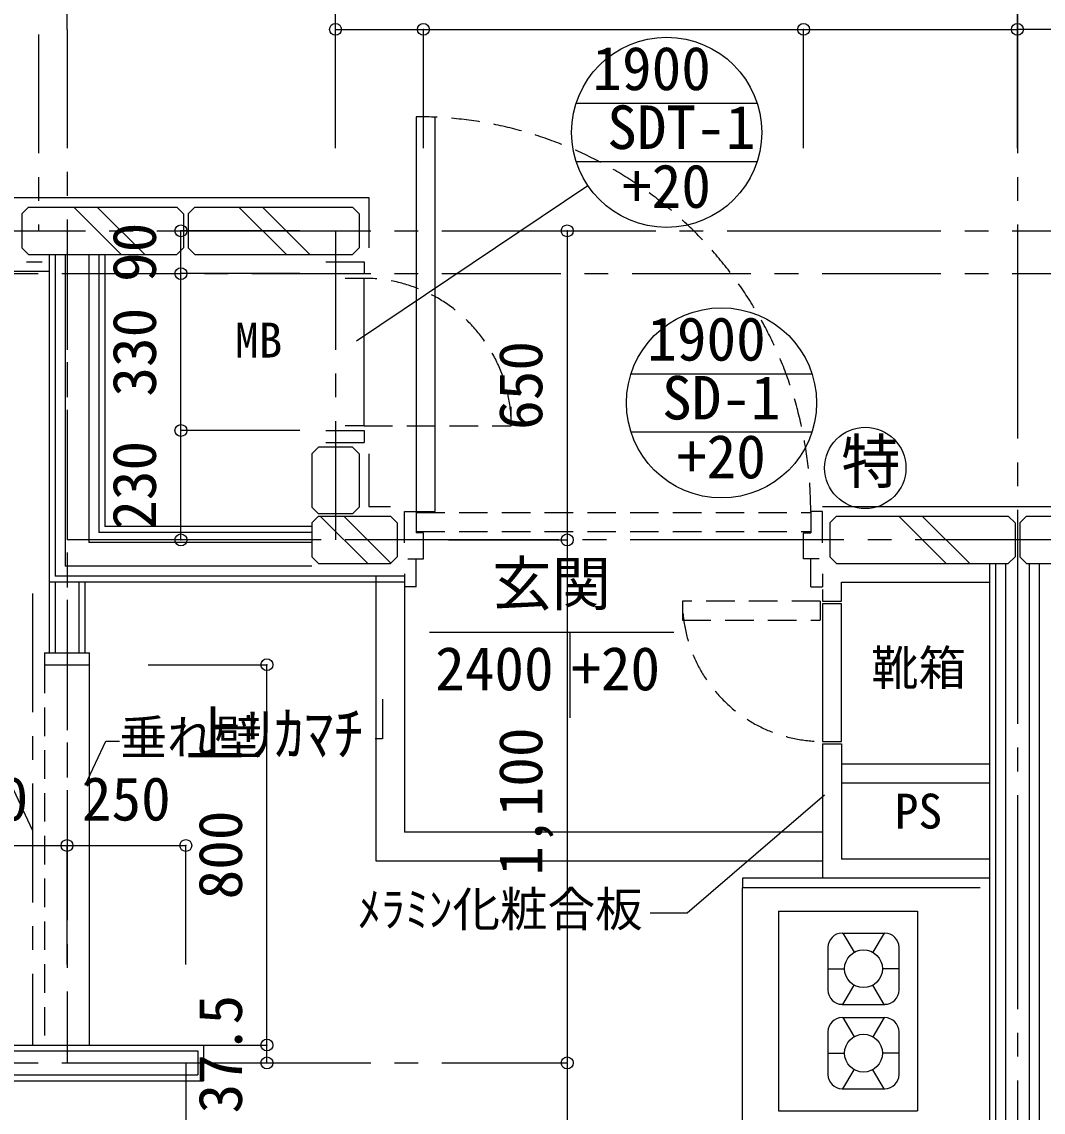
# Model space of a CAD drawing. Units: millimetres, scale not verified. Extents: x -9990 to 10135, y -7026 to 7050.
# Drawn here: x -4851 to -2701, y 3537 to 5830 of the extents above; entities that cross this region are included whole.
import ezdxf
from ezdxf.enums import TextEntityAlignment as Align

# ---------------------------------------------------------------- set-up
doc = ezdxf.new("R2010")
doc.units = ezdxf.units.MM
doc.header["$LTSCALE"] = 50
doc.header["$PDMODE"] = 32
doc.header["$PDSIZE"] = 25
for name, pattern in [('CHAIN1', [8, 5, -1, 1, -1]), ('CHAIN2', [12, 9, -1, 1, -1]), ('DASHED1', [1.8, 1.2, -0.6])]:
    doc.linetypes.add(name, pattern=pattern)
for name, color, linetype in [('1-0', 4, 'Continuous'), ('1-1', 6, 'Continuous'), ('1-2', 7, 'Continuous'), ('1-3', 2, 'Continuous'), ('1-4', 4, 'Continuous'), ('1-6', 6, 'Continuous')]:
    doc.layers.add(name, color=color, linetype=linetype)
doc.styles.add('ＭＳ ゴシック', font='')
doc.styles.get('ＭＳ ゴシック').set_extended_font_data('MS Gothic')

msp = doc.modelspace()

# ---------------------------------------------------------------- linework, layer by layer
at = {"layer": '1-0', "color": 6, "linetype": 'CHAIN2'}
for p, q in [((-2755.74, 6603.77), (-2755.74, -3554.93)), ((-9966.72, 5390.68), (-838.92, 5390.68))]:
    msp.add_line(p, q, dxfattribs=at)
at = {"layer": '1-1', "linetype": 'CHAIN1'}
for p, q in [((-4815.74, 6603.77), (-4815.74, 5390.68)), ((-4755.74, 5814.44), (-4755.74, 4118.09)), ((-9966.72, 5300.68), (-838.92, 5300.68)), ((-9966.72, 3640.68), (-3953.17, 3640.68)), ((-4505.74, 3640.68), (-4505.74, 2518.16))]:
    msp.add_line(p, q, dxfattribs=at)
at = {"layer": '1-1', "color": 4}
for p, q in [((-4755.74, 5814.44), (-4755.74, 6064.44)), ((-4190.74, 5814.44), (-4005.74, 5814.44)), ((-4190.74, 5564.44), (-4190.74, 5814.44)), ((-2755.74, 5564.44), (-2755.74, 5814.44)), ((-2755.73, 5564.44), (-2755.73, 5814.44))]:
    msp.add_line(p, q, dxfattribs=at)
at = {"layer": '1-1', "color": 7}
for p, q in [((-4020.74, 5630.69), (-4020.74, 4755.68)), ((-3980.74, 4800.68), (-3980.74, 5630.69)), ((-4005.74, 4755.68), (-4020.74, 4755.68)), ((-4005.74, 4700.68), (-4005.74, 4755.68)), ((-3205.74, 4755.68), (-3190.74, 4755.68)), ((-3205.74, 4700.68), (-3205.74, 4755.68)), ((-4038.64, 4700.68), (-4005.74, 4700.68)), ((-4020.74, 4641.85), (-4020.74, 4700.68)), ((-3172.85, 4700.68), (-3205.74, 4700.68)), ((-3190.74, 4641.85), (-3190.74, 4700.68)), ((-4045.74, 4669.51), (-4045.74, 4641.85)), ((-3165.74, 4669.51), (-3165.74, 4641.85)), ((-4020.74, 4641.85), (-4045.74, 4641.85)), ((-3190.74, 4641.85), (-3165.74, 4641.85))]:
    msp.add_line(p, q, dxfattribs=at)
at = {"layer": '1-1', "color": 2, "linetype": 'DASHED1'}
for p, q in [((-4020.74, 4798.18), (-4020.74, 4758.19)), ((-4020.74, 4758.19), (-3190.74, 4758.19))]:
    msp.add_line(p, q, dxfattribs=at)
at = {"layer": '1-1'}
for p, q in [((-3992.92, 4546.74), (-3479.09, 4546.74)), ((-3697.84, 4546.74), (-3697.84, 4366.41))]:
    msp.add_line(p, q, dxfattribs=at)
at = {"layer": '1-1', "color": 4}
for points in [[(-4190.74, 5814.44), (-4190.74, 6064.44), (-2755.73, 6064.44)], [(-2755.73, 5814.44), (-2755.73, 6064.44), (-1320.73, 6064.44)], [(-4005.74, 5564.44), (-4005.74, 5814.44), (-3205.74, 5814.44)], [(-3205.74, 5564.44), (-3205.74, 5814.44), (-2755.73, 5814.44)], [(-2305.73, 5564.44), (-2305.73, 5814.44), (-2755.74, 5814.44)]]:
    msp.add_lwpolyline(points, dxfattribs=at)
at = {"layer": '1-1', "color": 7}
for points in [[(-4045.74, 4734.13), (-4045.74, 4800.68), (-3980.74, 4800.68)], [(-3165.74, 4734.13), (-3165.74, 4800.68), (-3190.74, 4800.68), (-3190.74, 4755.68)]]:
    msp.add_lwpolyline(points, dxfattribs=at)
at = {"layer": '1-1', "color": 2, "linetype": 'DASHED1'}
msp.add_lwpolyline([(-4020.74, 4798.18), (-3190.74, 4798.18), (-3190.74, 4758.19)], dxfattribs=at)
at = {"layer": '1-1', "linetype": 'DASHED1'}
for centre, radius, start, end in [((-4020.74, 4800.68), 830, 0, 90), ((-3165.74, 4611.85), 295, 184.96089, 270)]:
    msp.add_arc(centre, radius, start, end, dxfattribs=at)
at = {"layer": '1-1', "color": 4}
for p in [(-4190.74, 5814.44), (-4005.74, 5814.44), (-3205.74, 5814.44), (-2755.74, 5814.44), (-2755.73, 5814.44)]:
    msp.add_point(p, dxfattribs=at)
at = {"layer": '1-2', "color": 2}
for p, q in [((-3684.3, 5659.13), (-3303.56, 5659.13)), ((-3684.3, 5536.51), (-3303.56, 5536.51)), ((-3568.84, 5090.21), (-3188.1, 5090.21)), ((-3568.84, 4967.59), (-3188.1, 4967.59)), ((-3165.74, 4810.68), (-2345.73, 4810.68))]:
    msp.add_line(p, q, dxfattribs=at)
at = {"layer": '1-2', "color": 6}
for p, q in [((-4146.21, 5159.19), (-3659.89, 5486.22)), ((-4828.24, 4130.06), (-4915.06, 4314.57)), ((-4717.37, 4224.78), (-4673.96, 4317.04)), ((-4673.96, 4317.04), (-4645.03, 4317.04)), ((-3161.67, 4203.58), (-3450.69, 3955.23)), ((-3450.69, 3955.23), (-3528.32, 3955.23))]:
    msp.add_line(p, q, dxfattribs=at)
at = {"layer": '1-2'}
for p, q in [((-4850.75, 5426.54), (-4836.61, 5440.69)), ((-4836.61, 5440.69), (-4524.89, 5440.69)), ((-4510.75, 5426.54), (-4524.89, 5440.69)), ((-4500.75, 5426.54), (-4486.61, 5440.69)), ((-4486.61, 5440.69), (-4154.88, 5440.69)), ((-4140.74, 5426.54), (-4154.88, 5440.69)), ((-4850.75, 5426.54), (-4850.75, 5354.83)), ((-4510.75, 5426.54), (-4510.75, 5354.83)), ((-4500.75, 5426.54), (-4500.75, 5354.83)), ((-4140.74, 5426.54), (-4140.74, 5354.83)), ((-4836.61, 5340.68), (-4850.75, 5354.83)), ((-4510.75, 5354.83), (-4524.89, 5340.68)), ((-4500.75, 5354.83), (-4486.61, 5340.68)), ((-4154.88, 5340.68), (-4140.74, 5354.83)), ((-4836.61, 5340.68), (-4524.89, 5340.68)), ((-4486.61, 5340.68), (-4154.88, 5340.68)), ((-4210.74, 5325.68), (-4130.74, 5325.68)), ((-4130.74, 5325.68), (-4130.74, 5300.68)), ((-4210.74, 5300.68), (-4130.74, 5300.68)), ((-4130.74, 5290.69), (-4170.74, 5290.69)), ((-4130.74, 4980.69), (-4130.74, 5290.69)), ((-4130.74, 4980.69), (-4170.74, 4980.69)), ((-4210.74, 4970.69), (-4130.74, 4970.69)), ((-4130.74, 4970.69), (-4130.74, 4945.69)), ((-4240.74, 4921.54), (-4226.6, 4935.69)), ((-4154.88, 4935.69), (-4226.6, 4935.69)), ((-4210.74, 4945.69), (-4130.74, 4945.69)), ((-4240.74, 4921.54), (-4240.74, 4809.83)), ((-4240.74, 4809.83), (-4226.6, 4795.68)), ((-4154.88, 4795.68), (-4226.6, 4795.68)), ((-4154.88, 4795.68), (-4140.74, 4809.83)), ((-4240.74, 4776.54), (-4226.6, 4790.69)), ((-4240.74, 4776.54), (-4240.74, 4704.83)), ((-4226.6, 4790.69), (-4074.88, 4790.69)), ((-4060.74, 4776.54), (-4074.88, 4790.69)), ((-4060.74, 4776.54), (-4060.74, 4704.83)), ((-3150.74, 4776.54), (-3136.6, 4790.69)), ((-3150.74, 4776.54), (-3150.74, 4704.83)), ((-3136.6, 4790.69), (-2774.88, 4790.69)), ((-2760.74, 4776.54), (-2774.88, 4790.69)), ((-2760.74, 4776.54), (-2760.74, 4704.83)), ((-2750.74, 4776.54), (-2736.6, 4790.69)), ((-2750.74, 4776.54), (-2750.74, 4704.83)), ((-2736.6, 4790.69), (-2374.87, 4790.69)), ((-4226.6, 4690.68), (-4240.74, 4704.83)), ((-4060.74, 4704.83), (-4074.88, 4690.68)), ((-3136.6, 4690.68), (-3150.74, 4704.83)), ((-2774.88, 4690.68), (-2760.74, 4704.83)), ((-2736.6, 4690.68), (-2750.74, 4704.83)), ((-4226.6, 4690.68), (-4074.88, 4690.68)), ((-3136.6, 4690.68), (-2774.88, 4690.68)), ((-2736.6, 4690.68), (-2374.87, 4690.68))]:
    msp.add_line(p, q, dxfattribs=at)
at = {"layer": '1-2', "color": 4}
for p, q in [((-4641.58, 5340.68), (-4741.58, 5440.69)), ((-4592.09, 5340.68), (-4692.08, 5440.69)), ((-4294.21, 5340.68), (-4394.21, 5440.69)), ((-4244.72, 5340.68), (-4344.71, 5440.69)), ((-4123.01, 4690.68), (-4223.01, 4790.69)), ((-4073.51, 4690.68), (-4173.51, 4790.69)), ((-2905.49, 4690.68), (-3005.49, 4790.69)), ((-2855.99, 4690.68), (-2955.99, 4790.69)), ((-4585.07, 4478.18), (-4335.07, 4478.18)), ((-4505.74, 3847.91), (-4505.74, 4097.91)), ((-4335.07, 3640.68), (-4335.07, 3678.18)), ((-4585.07, 3640.68), (-4335.07, 3640.68))]:
    msp.add_line(p, q, dxfattribs=at)
at = {"layer": '1-2', "color": 2, "linetype": 'DASHED1'}
msp.add_line((-7540.73, 5325.68), (-4808.24, 5325.68), dxfattribs=at)
at = {"layer": '1-2', "color": 2, "linetype": 'CHAIN1'}
msp.add_line((-4828.24, 4628.18), (-4828.24, 3678.18), dxfattribs=at)
at = {"layer": '1-2', "color": 2}
for points in [[(-7836.61, 5460.68), (-4120.74, 5460.68), (-4120.74, 5354.83)], [(-4120.74, 4921.54), (-4120.74, 4810.68), (-4074.88, 4810.68)]]:
    msp.add_lwpolyline(points, dxfattribs=at)
at = {"layer": '1-2', "linetype": 'DASHED1'}
msp.add_lwpolyline([(-4130.74, 4980.69), (-3820.9, 4980.69), (-3820.9, 5020.69)], dxfattribs=at)
at = {"layer": '1-2'}
msp.add_lwpolyline([(-4154.88, 4935.69), (-4140.74, 4921.54), (-4140.74, 4809.83)], dxfattribs=at)
at = {"layer": '1-2', "color": 4}
for points in [[(-4585.07, 3678.18), (-4335.07, 3678.18), (-4335.07, 4478.18)], [(-5105.74, 3847.91), (-5105.74, 4097.91), (-4755.74, 4097.91)], [(-4755.74, 3847.91), (-4755.74, 4097.91), (-4505.74, 4097.91)]]:
    msp.add_lwpolyline(points, dxfattribs=at)
at = {"layer": '1-2', "color": 6}
msp.add_lwpolyline([(-4091.56, 4405.73), (-4091.56, 4322.31), (-4107.08, 4322.31)], dxfattribs=at)
at = {"layer": '1-2', "color": 2}
for centre in [(-3493.93, 5597.82), (-3378.47, 5028.9)]:
    msp.add_circle(centre, 200, dxfattribs=at)
at = {"layer": '1-2', "color": 6, "linetype": 'DASHED1'}
msp.add_arc((-4130.74, 4980.69), 310, 1.80244, 90, dxfattribs=at)
at = {"layer": '1-2', "color": 4}
for p in [(-4335.07, 4478.18), (-4755.74, 4097.91), (-4505.74, 4097.91), (-4335.07, 3678.18), (-4335.07, 3640.68)]:
    msp.add_point(p, dxfattribs=at)
at = {"layer": '1-3', "color": 4}
for p, q in [((-3953.17, 5390.68), (-3703.17, 5390.68)), ((-3703.17, 5390.68), (-3703.17, 4740.69))]:
    msp.add_line(p, q, dxfattribs=at)
at = {"layer": '1-3'}
for p, q in [((-4793.24, 5340.68), (-4793.24, 4503.18)), ((-4780.74, 5340.68), (-4780.74, 4664.35)), ((-4688.74, 5340.68), (-4688.74, 4756.35)), ((-4676.24, 5340.68), (-4676.24, 4768.85)), ((-6918.24, 5305.68), (-4793.24, 5305.68)), ((-4240.74, 4756.35), (-4688.74, 4756.35)), ((-4240.74, 4768.85), (-4676.24, 4768.85)), ((-2814.24, 4690.68), (-2814.24, 2778.18)), ((-2801.74, 4690.68), (-2801.74, 2765.68)), ((-2709.74, 4690.68), (-2709.74, 2673.68)), ((-4045.74, 4664.35), (-4780.74, 4664.35)), ((-4045.74, 4651.85), (-4793.24, 4651.85)), ((-4718.24, 4651.85), (-4718.24, 4503.18)), ((-3165.74, 4636.2), (-3165.74, 4611.85)), ((-3125.74, 4651.85), (-2814.24, 4651.85)), ((-3125.74, 4611.85), (-3125.74, 4651.85)), ((-3165.74, 4611.85), (-3125.74, 4611.85)), ((-3165.74, 4606.85), (-3125.74, 4606.85)), ((-3165.74, 4606.85), (-3165.74, 4316.85)), ((-3125.74, 4316.85), (-3125.74, 4606.85)), ((-4803.24, 4503.18), (-4803.24, 4478.18)), ((-4803.24, 4503.18), (-4708.24, 4503.18)), ((-4708.24, 4478.18), (-4708.24, 4503.18)), ((-4803.24, 4478.18), (-4708.24, 4478.18)), ((-3165.74, 4316.85), (-3125.74, 4316.85)), ((-3165.74, 4311.85), (-3125.74, 4311.85)), ((-3165.74, 4311.85), (-3165.74, 4028.86)), ((-3125.74, 4311.85), (-3125.74, 4068.86)), ((-2814.24, 4268.86), (-3125.74, 4268.86)), ((-2814.24, 4228.86), (-3125.74, 4228.86)), ((-2814.24, 4068.86), (-3125.74, 4068.86)), ((-2814.24, 4028.86), (-3165.74, 4028.86)), ((-5065.74, 3678.18), (-4468.24, 3678.18)), ((-4468.24, 3678.18), (-4468.24, 3603.18)), ((-4968.24, 3603.18), (-4468.24, 3603.18))]:
    msp.add_line(p, q, dxfattribs=at)
at = {"layer": '1-3', "color": 3}
for p, q in [((-4759.74, 5340.68), (-4759.74, 4685.35)), ((-4709.74, 5340.68), (-4709.74, 4735.35)), ((-4240.74, 4735.35), (-4709.74, 4735.35)), ((-4240.74, 4685.35), (-4759.74, 4685.35)), ((-2780.74, 4690.68), (-2780.74, 2744.68)), ((-2730.74, 4690.68), (-2730.74, 2694.68)), ((-4780.74, 4651.85), (-4780.74, 4503.18)), ((-4730.74, 4651.85), (-4730.74, 4503.18)), ((-5065.74, 3665.68), (-4480.74, 3665.68)), ((-4480.74, 3665.68), (-4480.74, 3615.68)), ((-4980.74, 3615.68), (-4480.74, 3615.68))]:
    msp.add_line(p, q, dxfattribs=at)
at = {"layer": '1-3', "color": 5}
for p, q in [((-4105.74, 4665.68), (-4105.74, 4065.68)), ((-4045.74, 4665.68), (-4045.74, 4125.68)), ((-3165.74, 4125.68), (-4045.74, 4125.68)), ((-4105.74, 4065.68), (-3165.74, 4065.68))]:
    msp.add_line(p, q, dxfattribs=at)
at = {"layer": '1-3', "linetype": 'DASHED1'}
for p, q in [((-3460.74, 4611.85), (-3460.74, 4571.85)), ((-3170.74, 4611.85), (-3460.74, 4611.85)), ((-3170.74, 4611.85), (-3170.74, 4571.85)), ((-3460.74, 4571.85), (-3170.74, 4571.85))]:
    msp.add_line(p, q, dxfattribs=at)
at = {"layer": '1-3', "color": 6, "linetype": 'DASHED1'}
msp.add_line((-4803.24, 4478.18), (-4803.24, 3678.18), dxfattribs=at)
at = {"layer": '1-3', "color": 6}
msp.add_line((-4708.24, 3678.18), (-4708.24, 4478.18), dxfattribs=at)
at = {"layer": '1-3', "color": 4}
for points in [[(-3953.17, 4740.69), (-3703.17, 4740.69), (-3703.17, 3640.68)], [(-3953.17, 3640.68), (-3703.17, 3640.68), (-3703.17, 2740.68)]]:
    msp.add_lwpolyline(points, dxfattribs=at)
for p in [(-3703.17, 5390.68), (-3703.17, 4740.69), (-3703.17, 3640.68)]:
    msp.add_point(p, dxfattribs=at)
at = {"layer": '1-4', "color": 6, "linetype": 'CHAIN1'}
for p, q in [((-4755.74, 5390.68), (-4755.74, 3640.68)), ((-4190.74, 5390.68), (-4190.74, 4740.68))]:
    msp.add_line(p, q, dxfattribs=at)
at = {"layer": '1-4'}
for p, q in [((-4266.09, 5390.68), (-4516.09, 5390.68)), ((-4516.09, 4740.68), (-4516.09, 4970.69)), ((-4266.09, 4740.68), (-4516.09, 4740.68))]:
    msp.add_line(p, q, dxfattribs=at)
at = {"layer": '1-4', "color": 6, "linetype": 'CHAIN2'}
msp.add_line((-1320.73, 4740.68), (-4755.74, 4740.68), dxfattribs=at)
at = {"layer": '1-4'}
for points in [[(-4266.09, 5300.68), (-4516.09, 5300.68), (-4516.09, 5390.68)], [(-4266.09, 4970.69), (-4516.09, 4970.69), (-4516.09, 5300.68)]]:
    msp.add_lwpolyline(points, dxfattribs=at)
at = {"layer": '1-4', "color": 2}
msp.add_circle((-3075.89, 4892.04), 85.48, dxfattribs=at)
at = {"layer": '1-4'}
for p in [(-4516.09, 5390.68), (-4516.09, 5300.68), (-4516.09, 4970.69), (-4516.09, 4740.68)]:
    msp.add_point(p, dxfattribs=at)
at = {"layer": '1-6', "color": 3}
for p, q in [((-3334.24, 4028.86), (-3334.24, 4008.87)), ((-2834.24, 4028.86), (-3334.24, 4028.86)), ((-2834.24, 4008.87), (-3334.24, 4008.87))]:
    msp.add_line(p, q, dxfattribs=at)
at = {"layer": '1-6'}
for p, q in [((-3334.24, 2848.86), (-3334.24, 4008.87)), ((-3258.23, 3959.87), (-2966.23, 3959.87)), ((-2966.23, 3959.87), (-2966.23, 3539.86)), ((-3124.5, 3913.78), (-3034.85, 3913.78)), ((-3122.93, 3913.78), (-3099.57, 3873.37)), ((-3036.43, 3913.78), (-3059.78, 3873.37)), ((-3154.81, 3883.47), (-3154.81, 3793.82)), ((-3004.86, 3793.82), (-3004.86, 3883.47)), ((-3154.81, 3838.65), (-3119.77, 3838.65)), ((-3004.86, 3838.65), (-3039.59, 3838.65)), ((-3122.93, 3763.52), (-3099.57, 3803.92)), ((-3036.43, 3763.52), (-3059.78, 3803.92)), ((-3124.5, 3763.52), (-3034.85, 3763.52)), ((-3124.5, 3736.21), (-3034.85, 3736.21)), ((-3122.93, 3736.21), (-3099.57, 3695.8)), ((-3036.43, 3736.21), (-3059.78, 3695.8)), ((-3154.81, 3705.9), (-3154.81, 3616.26)), ((-3004.86, 3616.26), (-3004.86, 3705.9)), ((-3154.81, 3661.08), (-3119.77, 3661.08)), ((-3004.86, 3661.08), (-3039.59, 3661.08)), ((-3122.93, 3585.95), (-3099.57, 3626.36)), ((-3036.43, 3585.95), (-3059.78, 3626.36)), ((-3124.5, 3585.95), (-3034.85, 3585.95))]:
    msp.add_line(p, q, dxfattribs=at)
msp.add_lwpolyline([(-3258.23, 3959.87), (-3258.23, 3539.86), (-2966.23, 3539.86)], dxfattribs=at)
for centre in [(-3079.68, 3838.65), (-3079.68, 3661.08)]:
    msp.add_circle(centre, 39.77, dxfattribs=at)
for centre, start, end in [((-3124.5, 3883.47), 90, 180), ((-3034.85, 3883.47), 359.99002, 90), ((-3124.5, 3793.82), 180, 270), ((-3034.85, 3793.82), 270, 0), ((-3124.5, 3705.9), 90, 180), ((-3034.85, 3705.9), 359.99002, 90), ((-3124.5, 3616.26), 180, 270), ((-3034.85, 3616.26), 270, 0)]:
    msp.add_arc(centre, 29.99, start, end, dxfattribs=at)

# ---------------------------------------------------------------- texts
at = {"layer": '1-1', "color": 4, "style": 'ＭＳ ゴシック'}
for s, p in [('玄関', (-3861, 4575.44)), ('2400', (-3981.11, 4396.7)), ('+20', (-3694.7, 4396.7))]:
    msp.add_text(s, height=91.64, dxfattribs=at).set_placement(p, align=Align.BOTTOM_LEFT)
at = {"layer": '1-2', "color": 4, "style": 'ＭＳ ゴシック'}
for s, height, p in [('1900', 91.64, (-3650.18, 5659.13)), ('SDT-1', 91.64, (-3618.92, 5535.32)), ('+20', 91.64, (-3587.68, 5411.51)), ('1900', 91.64, (-3534.72, 5090.21)), ('MB', 73.31, (-4402.33, 5102.23)), ('SD-1', 91.64, (-3503.47, 4966.4)), ('+20', 91.64, (-3472.22, 4842.58)), ('靴箱', 73.31, (-3063.95, 4412.81)), ('上ﾘｶﾏﾁ', 91.64, (-4507.08, 4259.81)), ('垂れ壁', 73.31, (-4645.03, 4267.03)), ('350', 91.64, (-5024.49, 4122.91)), ('250', 91.64, (-4724.49, 4122.91)), ('PS', 73.31, (-3013.95, 4111.57)), ('ﾒﾗﾐﾝ化粧合板', 73.31, (-4144.46, 3905.23))]:
    msp.add_text(s, height=height, dxfattribs=at).set_placement(p, align=Align.BOTTOM_LEFT)
for s, p in [('800', (-4360.07, 3984.43)), ('37.5', (-4360.07, 3534.43))]:
    msp.add_text(s, height=91.64, rotation=90, dxfattribs=at).set_placement(p, align=Align.BOTTOM_LEFT)
at = {"layer": '1-3', "color": 4, "style": 'ＭＳ ゴシック'}
for s, p in [('650', (-3728.17, 4971.94)), ('1,100', (-3728.17, 4034.43))]:
    msp.add_text(s, height=91.64, rotation=90, dxfattribs=at).set_placement(p, align=Align.BOTTOM_LEFT)
at = {"layer": '1-4', "style": 'ＭＳ ゴシック'}
for s, p in [('90', (-4541.09, 5283.18)), ('330', (-4541.09, 5041.94)), ('230', (-4541.09, 4761.94))]:
    msp.add_text(s, height=91.64, rotation=90, dxfattribs=at).set_placement(p, align=Align.BOTTOM_LEFT)
msp.add_text('特', height=91.64, dxfattribs=at).set_placement((-3126.52, 4832.32), align=Align.BOTTOM_LEFT)

doc.saveas('drawing.dxf')
